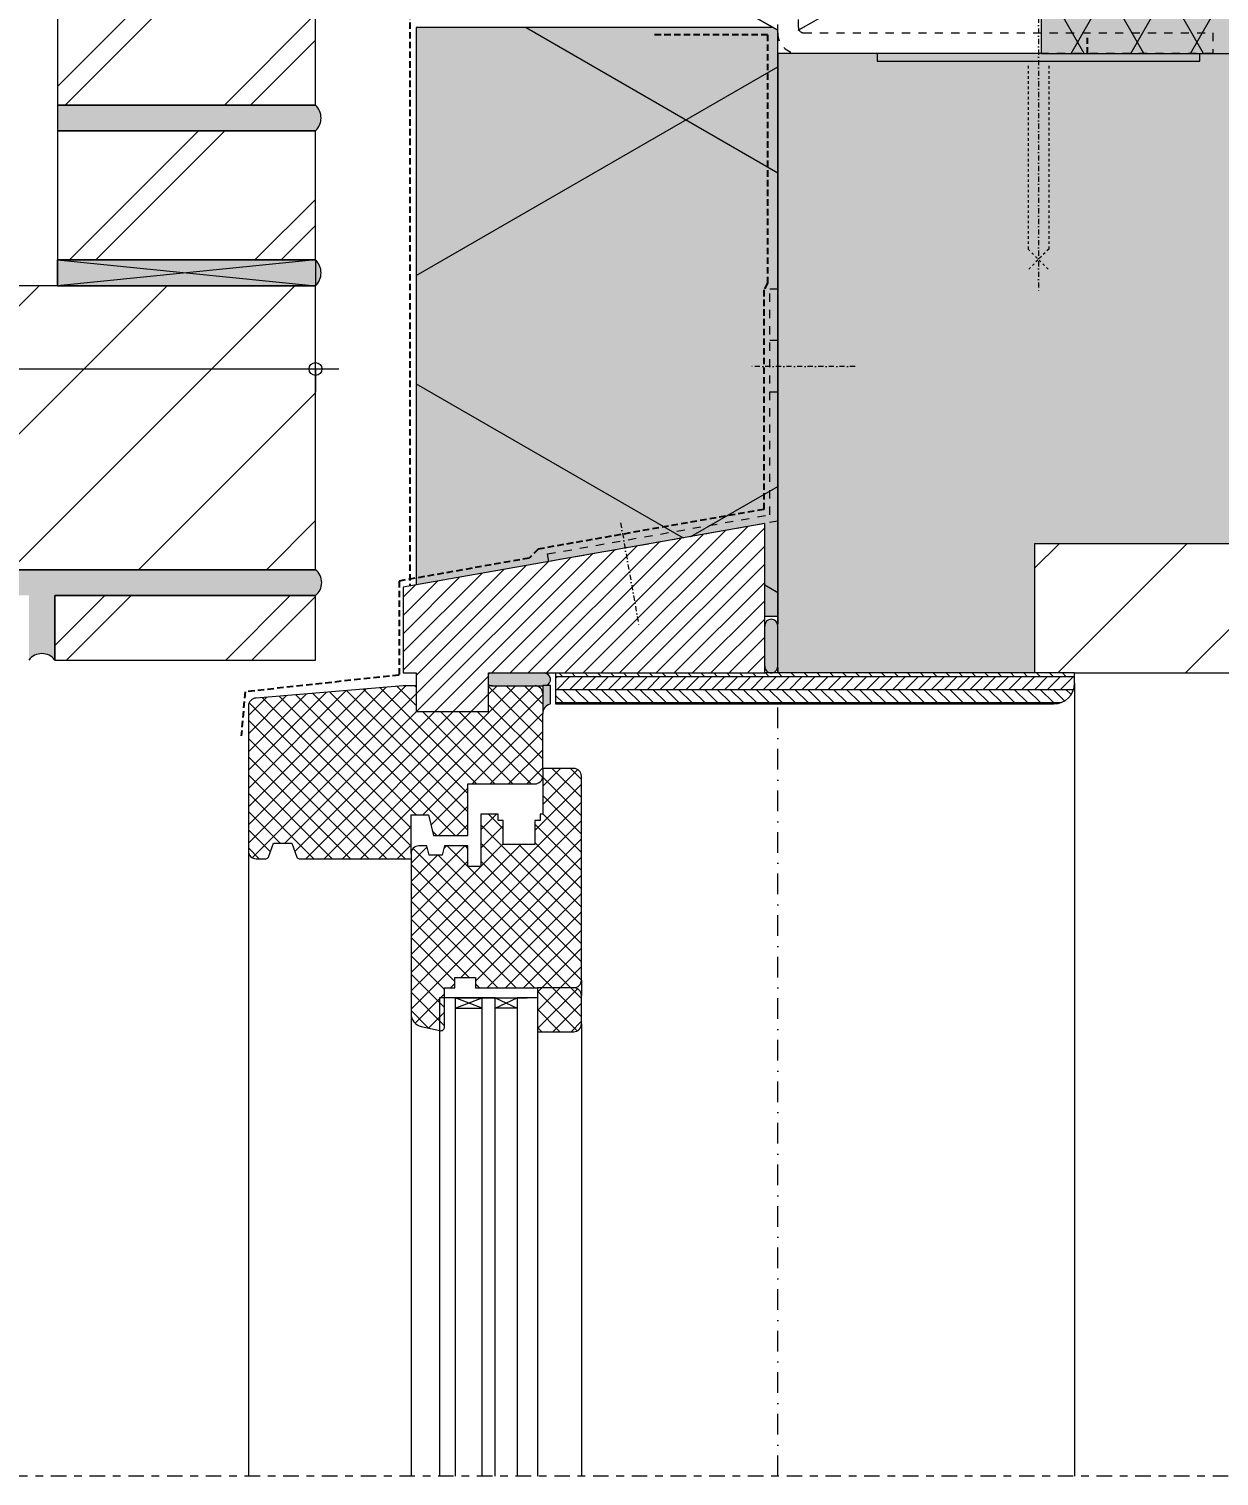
# Model space of a CAD drawing. Header units: millimetres. Extents: x -435 to 27166, y -19117 to 26500.
# Drawn here: x 7630 to 8091, y 7965 to 8526 of the extents above; entities that cross this region are included whole.
import ezdxf

# ---------------------------------------------------------------- set-up
doc = ezdxf.new("R2010")
doc.units = ezdxf.units.MM
for name, pattern in [('Dash', [6.35, 3.175, -3.175]), ('MV_center', [15, 6, -3, 3, -3]), ('MV_hidden', [3.75, 2.5, -1.25]), ('MV_stramien', [16, 8, -4, 0, -4]), ('Streep 1_1', [2, 1, -1]), ('Streep-stip _ detail', [4, 2, -1, 0, -1])]:
    doc.linetypes.add(name, pattern=pattern)
for name, color, linetype, lineweight in [('A-ANNO-DIMS', 211, 'Continuous', 13), ('A-ANNO-DIMS-5', 211, 'Continuous', 13), ('A-DETL', 90, 'Continuous', 13), ('A-DETL-GENF', 92, 'Continuous', 18)]:
    doc.layers.add(name, color=color, linetype=linetype, lineweight=lineweight)
doc.styles.add('Segoe UI_3', font='segoeui.ttf', dxfattribs={"height": 12.5})
doc.dimstyles.new('2_5_mm_4', dxfattribs={"dimscale": 304.8, "dimtxt": 13.092049, "dimasz": 0.016404, "dimexe": 0.029528, "dimexo": 0.0625, "dimgap": 0.014764, "dimtad": 1, "dimdec": 0, "dimzin": 0, "dimdsep": 46, "dimtxsty": 'Segoe UI_3', "dimblk1": 'DOTBLANK', "dimblk2": 'DOTBLANK', "dimsah": 1, "dimcen": 0.09, "dimdle": 0.029528, "dimazin": 0, "dimtfac": 1, "dimtdec": 4, "dimtix": 1, "dimtmove": 0, "dimatfit": 3, "dimfxl": 0.029528, "dimfxlon": 1, "dimtvp": 1, "dimtfill": 1, "dimtolj": 1, "dimtzin": 0, "dimarcsym": 2})
pattern_1 = [(45, (0, 0), (-24.74874, 24.74874), [])]
pattern_2 = [(45, (0, 0), (-35.92102, 35.92102), []), (45, (10.16, 0), (-35.92102, 35.92102), [])]
pattern_3 = [(45, (0, 0), (-3.535534, 3.535534), []), (135, (0, 0), (-3.535534, -3.535534), [])]

# ---------------------------------------------------------------- blocks, each defined once
blk = doc.blocks.new('42 isolatie - Type 1-3765701-Details Appartement')
at = {"layer": 'A-DETL-GENF'}
blk.add_hatch(color=256, dxfattribs=at).paths.add_polyline_path([(0.28, -140.8), (227.29, -140.8), (228.28, -139.08), (228.28, -0.8), (12.36, -0.8), (36.17, -135.8), (0.28, -135.8)])
at = {"layer": 'A-DETL-GENF', "lineweight": 13}
h = blk.add_hatch(dxfattribs=at)
h.set_pattern_fill('FP_80', color=256, style=0, pattern_type=2)
h.set_pattern_definition([(300, (-857.8, -704), (-121.936, -70.4), []), (240, (-857.8, -704), (-121.936, 70.4), [])])
h.paths.add_polyline_path([(0.28, -140.8), (227.29, -140.8), (228.28, -139.08), (228.28, -0.8), (12.36, -0.8), (36.17, -135.8), (0.28, -135.8)])
at = {"layer": 'A-DETL-GENF'}
for p, q in [((228.28, -0.8), (12.36, -0.8)), ((228.28, -0.8), (12.36, -0.8)), ((228.28, -139.08), (228.28, -0.8)), ((0.28, -135.8), (0.28, -140.8)), ((0.28, -135.8), (0.28, -140.8)), ((0.28, -140.8), (218.28, -140.8)), ((218.28, -140.8), (227.29, -140.8)), ((218.28, -140.8), (227.29, -140.8))]:
    blk.add_line(p, q, dxfattribs=at)
blk = doc.blocks.new('42 isolatie - Type 1-V103-Details Appartement')
at = {"layer": 'A-DETL-GENF'}
blk.add_hatch(color=256, dxfattribs=at).paths.add_polyline_path([(40.79, -0.8), (40.79, -20.8), (423.39, -20.8), (423.39, -0.8), (298.31, -0.8)])
at = {"layer": 'A-DETL-GENF', "lineweight": 13}
h = blk.add_hatch(dxfattribs=at)
h.set_pattern_fill('FP_79', color=256, style=0, pattern_type=2)
h.set_pattern_definition([(300, (-2355.522, -120.812), (-17.32051, -10), []), (240, (-2355.522, -120.812), (-17.32051, 10), [])])
h.paths.add_polyline_path([(40.79, -0.8), (40.79, -20.8), (423.39, -20.8), (423.39, -0.8), (298.31, -0.8)])
at = {"layer": 'A-DETL-GENF'}
for p, q in [((423.39, -0.8), (40.79, -0.8)), ((423.39, -0.8), (40.79, -0.8)), ((423.39, -10.8), (423.39, -0.8)), ((423.39, -10.8), (423.39, -0.8)), ((423.39, -20.8), (423.39, -10.8)), ((423.39, -20.8), (423.39, -10.8)), ((40.79, -20.8), (413.39, -20.8)), ((40.79, -20.8), (413.39, -20.8)), ((413.39, -20.8), (423.39, -20.8))]:
    blk.add_line(p, q, dxfattribs=at)
blk = doc.blocks.new('20 HSB_vloeranker - 25x170 6x60-3186712-Details Appartement')
at = {"layer": 'A-DETL-GENF'}
for p, q in [((-16, 33.01), (-24, 16.61)), ((-16, 33.01), (-24, 16.61)), ((-8, 33.01), (-16, 33.01)), ((-16, 33.01), (-12, 33.01)), ((-8, 33.01), (-12, 33.01)), ((0, 16.61), (-8, 33.01)), ((-8, 33.01), (0, 16.61)), ((-24, 16.61), (-16, 12.01)), ((-16, 12.01), (-24, 16.61)), ((-8, 12.01), (0, 16.61)), ((-7.77, 12.14), (0, 16.61)), ((22.5, 3), (22.5, 0)), ((22.5, 0), (147.5, 0)), ((147.5, 0), (147.5, 3))]:
    blk.add_line(p, q, dxfattribs=at)
at = {"layer": 'A-DETL-GENF', "linetype": 'Streep-stip _ detail', "lineweight": 13}
blk.add_line((85, 33.21), (85, -88.79), dxfattribs=at)
at = {"layer": 'A-DETL-GENF', "linetype": 'Dash'}
for p, q in [((-16, 11), (-16, 28)), ((-16, 28), (-7.96, 28)), ((-7.96, 13), (-7.96, 28)), ((-5.96, 11), (152.5, 11)), ((152.5, 11), (152.5, 3)), ((152.5, 3), (-8, 3))]:
    blk.add_line(p, q, dxfattribs=at)
at = {"layer": 'A-DETL-GENF', "linetype": 'Streep 1_1', "lineweight": 13}
for p, q in [((81, -1.79), (81, -72.79)), ((89, -1.79), (89, -72.79)), ((89, -72.79), (81, -80.79)), ((81, -72.79), (89, -80.79))]:
    blk.add_line(p, q, dxfattribs=at)
at = {"layer": 'A-DETL-GENF', "linetype": 'Dash'}
for centre, radius in [((-5.96, 13), 2), ((-8, 11), 8)]:
    blk.add_arc(centre, radius, 180, 270, dxfattribs=at)
blk = doc.blocks.new('31 driedubbel_glas - HR___-V90-Details Appartement')
at = {"layer": 'A-DETL-GENF', "lineweight": 13}
for p, q in [((265, 0), (79.76, 0)), ((265, -21.5), (265, 0)), ((265, -6), (79.76, -6)), ((261, -6), (261, -16.5)), ((261, -16.5), (265, -6)), ((261, -6), (265, -16.5)), ((79.76, -16.5), (265, -16.5)), ((79.76, -21.5), (265, -21.5)), ((265, -21.5), (261, -30)), ((261, -21.5), (265, -30)), ((261, -30), (261, -21.5)), ((265, -21.5), (265, -30)), ((265, -30), (79.76, -30)), ((265, -30), (261, -30)), ((265, -37.93), (265, -30)), ((79.76, -38), (251.92, -38))]:
    blk.add_line(p, q, dxfattribs=at)
blk = doc.blocks.new('30_L-anker schuin - 90x90-4466865-Details Appartement')
at = {"layer": 'A-DETL-GENF', "linetype": 'Streep-stip _ detail', "lineweight": 13}
for p, q in [((60.82, 0.57), (53.88, 39.96)), ((-30, -60), (10, -60))]:
    blk.add_line(p, q, dxfattribs=at)
at = {"layer": 'A-DETL-GENF', "linetype": 'Dash'}
for p, q in [((0, 0), (88.63, 15.63)), ((89.15, 12.67), (3, -2.52)), ((88.63, 15.63), (89.15, 12.67)), ((0, -90), (0, 0)), ((3, -2.52), (3, -90)), ((3, -90), (0, -90))]:
    blk.add_line(p, q, dxfattribs=at)
at = {"layer": 'A-DETL-GENF'}
for p, q in [((0, -50), (3, -50)), ((0, -70), (3, -70))]:
    blk.add_line(p, q, dxfattribs=at)
blk = doc.blocks.new('33 sparing - Type 1-4933715-Details Appartement')
at = {"layer": 'A-DETL-GENF'}
for p, q in [((0, 10), (100, 10)), ((0, 0), (0, 10)), ((0, 10), (100, 0)), ((100, 10), (0, 0)), ((100, 10), (100, 0)), ((100, 0), (0, 0))]:
    blk.add_line(p, q, dxfattribs=at)
blk = doc.blocks.new('NLRS_00_DI_maskeer - Type 1-4234980-Details Appartement')
at = {"layer": 'A-DETL-GENF', "linetype": 'MV_center'}
blk.add_line((-100, 0), (829.5, 0), dxfattribs=at)
blk = doc.blocks.new('DIMBLOCK448-Details Appartement')
at = {"layer": 'A-ANNO-DIMS-5'}
for p, q in [((7345.46, 8394.17), (7345.46, 8403.17)), ((7741.46, 8394.17), (7741.46, 8403.17)), ((7345.46, 8394.17), (7750.46, 8394.17)), ((7345.46, 8394.17), (7345.46, 8385.17)), ((7741.46, 8394.17), (7741.46, 8385.17))]:
    blk.add_line(p, q, dxfattribs=at)
for centre in [(7345.46, 8394.17), (7741.46, 8394.17)]:
    blk.add_circle(centre, 2.5, dxfattribs=at)
at = {"layer": 'A-ANNO-DIMS-5', "color": 0, "insert": (7529.18, 8414.98), "char_height": 12.5, "width": 34.2774, "attachment_point": 1, "line_spacing_factor": 1.142579, "style": 'Segoe UI_3', "bg_fill": 3, "box_fill_scale": 1.25, "bg_fill_color": 9, "bg_fill_true_color": 13158600, "bg_fill_transparency": 0}
blk.add_mtext('396', dxfattribs=at)
blk = doc.blocks.new('_DotBlank')
at = {"color": 0, "linetype": 'ByBlock', "lineweight": -2}
blk.add_line((-0.5, 0), (-1, 0), dxfattribs=at)
blk.add_circle((0, 0), 0.5, dxfattribs=at)

msp = doc.modelspace()

# ---------------------------------------------------------------- hatches: boundary and pattern name
at = {"layer": 'A-DETL-GENF', "lineweight": 13}
h = msp.add_hatch(dxfattribs=at)
h.set_pattern_fill('FP_10', color=57, style=0, pattern_type=2)
h.set_pattern_definition(pattern_2)
h.paths.add_polyline_path([(7673.15, 8436.41), (7741.46, 8436.41), (7741.46, 8486.41), (7641.46, 8486.41), (7641.46, 8436.41)])
h.paths.add_polyline_path([(7741.46, 8496.41), (7741.46, 8546.41), (7641.46, 8546.41), (7641.46, 8496.41), (7673.15, 8496.41)])
h.paths.add_polyline_path([(7741.46, 8556.41), (7741.46, 8606.41), (7641.46, 8606.41), (7641.46, 8556.41), (7673.15, 8556.41)])
at = {"layer": 'A-DETL-GENF'}
for color, points in [(9, [(8019.96, 8276.41), (8019.96, 8326.41), (8405.06, 8326.41), (8405.06, 8516.41), (7920.46, 8516.41), (7920.46, 8276.41)]), (9, [(7741.46, 8486.41), (7742.48, 8487.64), (7743.18, 8489.06), (7743.55, 8490.61), (7743.55, 8492.2), (7743.18, 8493.75), (7742.48, 8495.18), (7741.46, 8496.41), (7641.46, 8496.41), (7641.46, 8486.41), (7673.15, 8486.41)]), (9, [(7741.46, 8426.41), (7742.48, 8427.64), (7743.18, 8429.06), (7743.55, 8430.61), (7743.55, 8432.2), (7743.18, 8433.75), (7742.48, 8435.18), (7741.46, 8436.41), (7641.46, 8436.41), (7641.46, 8426.41), (7673.15, 8426.41)]), (9, [(7630.46, 8281.41), (7631.46, 8282.46), (7632.67, 8283.25), (7634.03, 8283.74), (7635.46, 8283.91), (7636.9, 8283.74), (7638.26, 8283.25), (7639.47, 8282.46), (7640.46, 8281.41), (7640.46, 8306.41), (7741.46, 8306.41), (7742.59, 8307.59), (7743.39, 8309.01), (7743.8, 8310.59), (7743.8, 8312.22), (7743.39, 8313.8), (7742.59, 8315.23), (7741.46, 8316.41), (7310.46, 8316.41), (7311.51, 8315.41), (7312.3, 8314.2), (7312.8, 8312.84), (7312.96, 8311.41), (7312.8, 8309.97), (7312.3, 8308.61), (7311.51, 8307.4), (7310.46, 8306.41), (7410.46, 8306.41), (7410.46, 8281.41), (7411.46, 8282.46), (7412.67, 8283.25), (7414.03, 8283.74), (7415.46, 8283.91), (7416.9, 8283.74), (7418.26, 8283.25), (7419.47, 8282.46), (7420.46, 8281.41), (7420.46, 8306.41), (7630.46, 8306.41)]), (7, [(7917.96, 8276.41), (7918.54, 8276.48), (7919.08, 8276.67), (7919.56, 8276.99), (7919.96, 8277.4), (7920.25, 8277.9), (7920.42, 8278.45), (7920.46, 8279.02), (7920.42, 8295.14), (7920.25, 8295.69), (7919.96, 8296.18), (7919.56, 8296.6), (7919.08, 8296.91), (7918.54, 8297.11), (7917.96, 8297.17), (7917.39, 8297.11), (7916.85, 8296.91), (7916.37, 8296.6), (7915.97, 8296.18), (7915.68, 8295.69), (7915.51, 8295.14), (7915.46, 8294.56), (7915.51, 8278.45), (7915.68, 8277.9), (7915.97, 8277.4), (7916.37, 8276.99), (7916.85, 8276.67), (7917.39, 8276.48)]), (7, [(7809.96, 8271.41), (7829.46, 8271.41), (7829.46, 8271.54), (7830.71, 8271.54), (7831.21, 8271.74), (7831.73, 8272.14), (7832.13, 8272.66), (7832.38, 8273.26), (7832.46, 8273.91), (7832.38, 8274.56), (7832.13, 8275.16), (7831.73, 8275.68), (7831.21, 8276.07), (7830.61, 8276.32), (7829.56, 8276.41), (7809.96, 8276.41), (7809.32, 8276.32), (7808.71, 8276.07), (7808.51, 8275.87), (7808.51, 8271.9), (7808.71, 8271.74), (7809.32, 8271.49)]), (1, [(7829.46, 8260.54), (7829.56, 8261.41), (7829.84, 8262.24), (7830.3, 8262.98), (7830.91, 8263.61), (7831.64, 8264.1), (7832.46, 8264.41), (7832.46, 8271.54), (7829.46, 8271.54)])]:
    msp.add_hatch(color=color, dxfattribs=at).paths.add_polyline_path(points)
at = {"layer": 'A-DETL-GENF', "lineweight": 13}
h = msp.add_hatch(dxfattribs=at)
h.set_pattern_fill('FP_78', color=250, style=0, pattern_type=2)
h.set_pattern_definition(pattern_1)
h.paths.add_polyline_path([(7345.46, 8316.41), (7741.46, 8316.41), (7741.46, 8426.41), (7345.46, 8426.41)])
h = msp.add_hatch(dxfattribs=at)
h.set_pattern_fill('FP_33', color=250, style=0, pattern_type=2)
h.set_pattern_definition([(45, (0, 0), (-3.535534, 3.535534), [])])
h.paths.add_polyline_path([(7780.46, 8261.41), (7808.51, 8261.41), (7808.51, 8276.41), (7915.46, 8276.41), (7915.46, 8334.3), (7775.42, 8309.6), (7775.42, 8276.41), (7780.46, 8276.41)])
h = msp.add_hatch(dxfattribs=at)
h.set_pattern_fill('FP_78', color=250, style=0, pattern_type=2)
h.set_pattern_definition(pattern_1)
h.paths.add_polyline_path([(8035.46, 8276.41), (8405.06, 8276.41), (8405.06, 8326.41), (8019.96, 8326.41), (8019.96, 8276.41), (8027.46, 8276.41)])
h = msp.add_hatch(dxfattribs=at)
h.set_pattern_fill('FP_10', color=57, style=0, pattern_type=2)
h.set_pattern_definition(pattern_2)
h.paths.add_polyline_path([(7435.95, 8281.41), (7630.46, 8281.41), (7630.46, 8306.41), (7420.46, 8306.41), (7420.46, 8281.41)])
h.paths.add_polyline_path([(7410.46, 8281.41), (7410.46, 8306.41), (7310.46, 8306.41), (7310.46, 8281.41), (7317.35, 8281.41)])
h.paths.add_polyline_path([(7673.15, 8281.41), (7741.46, 8281.41), (7741.46, 8306.41), (7640.46, 8306.41), (7640.46, 8281.41)])
h = msp.add_hatch(dxfattribs=at)
h.set_pattern_fill('FP_11', color=254, style=0, pattern_type=2)
h.set_pattern_definition([(0, (0, 0), (0, 5), [50, 0]), (45, (0, 0), (5.0006592, 0), [7.071, -7.071]), (315, (0, 0), (5.0006592, 0), [7.071, -7.071])])
h.paths.add_polyline_path([(7834.46, 8264.41), (8027.46, 8264.41), (8029.53, 8264.68), (8031.46, 8265.48), (8033.12, 8266.75), (8034.39, 8268.41), (8035.19, 8270.34), (8035.46, 8272.41), (8035.46, 8276.41), (7834.46, 8276.41)])
h = msp.add_hatch(dxfattribs=at)
h.set_pattern_fill('FP_20', color=250, style=0, pattern_type=2)
h.set_pattern_definition(pattern_3)
h.paths.add_polyline_path([(7735.16, 8204.41), (7778.46, 8204.41), (7778.46, 8221.41), (7785.16, 8221.41), (7787.16, 8213.41), (7800.46, 8213.41), (7800.46, 8233.41), (7826.46, 8233.41), (7827.24, 8233.51), (7827.96, 8233.81), (7828.59, 8234.29), (7829.06, 8234.91), (7829.36, 8235.63), (7829.46, 8236.41), (7829.46, 8268.41), (7829.36, 8269.19), (7829.06, 8269.91), (7828.59, 8270.53), (7827.96, 8271.01), (7827.24, 8271.31), (7826.46, 8271.41), (7808.51, 8271.41), (7808.51, 8261.41), (7780.46, 8261.41), (7780.46, 8271.41), (7775.46, 8271.41), (7718.46, 8266.67), (7717.71, 8266.53), (7717.01, 8266.21), (7716.4, 8265.73), (7715.93, 8265.13), (7715.61, 8264.43), (7715.46, 8263.67), (7715.46, 8207.41), (7715.57, 8206.63), (7715.87, 8205.91), (7716.34, 8205.29), (7716.96, 8204.81), (7717.69, 8204.51), (7718.46, 8204.41), (7722.51, 8204.44), (7722.73, 8204.53), (7722.93, 8204.67), (7723.09, 8204.85), (7723.2, 8205.07), (7725.15, 8210.41), (7732.28, 8210.41), (7734.34, 8204.85), (7734.5, 8204.67), (7734.7, 8204.53), (7734.92, 8204.44)])
h = msp.add_hatch(dxfattribs=at)
h.set_pattern_fill('FP_20', color=250, style=0, pattern_type=2)
h.set_pattern_definition(pattern_3)
h.paths.add_polyline_path([(7790.02, 8137.78), (7790.4, 8137.84), (7790.75, 8138), (7791.04, 8138.24), (7791.27, 8138.54), (7791.42, 8138.9), (7791.46, 8139.28), (7791.46, 8154.41), (7795.46, 8154.41), (7795.46, 8158.41), (7803.46, 8158.41), (7803.46, 8154.41), (7841.46, 8154.41), (7842.24, 8154.51), (7842.96, 8154.81), (7843.59, 8155.29), (7844.06, 8155.91), (7844.36, 8156.63), (7844.46, 8157.41), (7844.46, 8236.41), (7844.36, 8237.18), (7844.06, 8237.91), (7843.59, 8238.53), (7842.96, 8239.01), (7842.24, 8239.31), (7841.46, 8239.41), (7829.46, 8239.41), (7829.46, 8221.7), (7828.46, 8221.7), (7828.46, 8219.2), (7826.46, 8219.2), (7826.46, 8209.9), (7814.16, 8209.9), (7814.16, 8219.2), (7812.16, 8219.2), (7812.16, 8221.7), (7805.46, 8221.7), (7805.46, 8201.41), (7800.46, 8201.41), (7800.46, 8209.41), (7791.46, 8209.41), (7790.53, 8205.84), (7785.53, 8205.84), (7784.6, 8209.41), (7781.46, 8209.41), (7780.69, 8209.31), (7779.96, 8209.01), (7779.34, 8208.53), (7778.87, 8207.91), (7778.57, 8207.18), (7778.46, 8206.41), (7778.46, 8144.3), (7778.59, 8143.19), (7778.96, 8142.12), (7779.56, 8141.17), (7780.36, 8140.38), (7781.32, 8139.79), (7782.38, 8139.42), (7789.64, 8137.81)])
h = msp.add_hatch(dxfattribs=at)
h.set_pattern_fill('FP_20', color=250, style=0, pattern_type=2)
h.set_pattern_definition(pattern_3)
h.paths.add_polyline_path([(7827.46, 8137.41), (7841.46, 8137.41), (7842.24, 8137.51), (7842.96, 8137.81), (7843.59, 8138.29), (7844.06, 8138.91), (7844.36, 8139.63), (7844.46, 8140.41), (7844.46, 8151.41), (7844.36, 8152.18), (7844.06, 8152.91), (7843.59, 8153.53), (7842.96, 8154.01), (7842.24, 8154.31), (7841.46, 8154.41), (7827.46, 8154.41)])

# ---------------------------------------------------------------- linework, layer by layer
at = {"layer": 'A-DETL', "linetype": 'MV_hidden', "lineweight": 25}
for p, q in [((7777.96, 8618.41), (7777.96, 8310.05)), ((7916.56, 8523.66), (7871.56, 8523.66)), ((7916.56, 8523.66), (7916.56, 8427.41)), ((8040.46, 8516.41), (8040.46, 8522.41)), ((7916.56, 8427.41), (7915.05, 8424.79)), ((7915.05, 8424.79), (7915.05, 8339.79)), ((7915.05, 8339.79), (7827.75, 8324.39)), ((7824.24, 8320.89), (7773.81, 8311.99)), ((7824.24, 8320.89), (7773.81, 8311.99)), ((7827.75, 8324.39), (7824.24, 8320.89)), ((7827.75, 8324.39), (7824.24, 8320.89)), ((7773.81, 8311.99), (7773.81, 8275.6)), ((7773.81, 8311.99), (7773.81, 8275.6)), ((7773.81, 8275.6), (7714.17, 8269.09)), ((7714.17, 8269.09), (7712.67, 8251.98))]:
    msp.add_line(p, q, dxfattribs=at)
at = {"layer": 'A-DETL', "lineweight": 18}
for p, q in [((7641.46, 8546.41), (7641.46, 8496.41)), ((7741.46, 8496.41), (7741.46, 8546.41)), ((8022.46, 8516.41), (7920.46, 8516.41)), ((7920.46, 8516.41), (7920.46, 8295.14)), ((7641.46, 8496.41), (7741.46, 8496.41)), ((7641.46, 8496.41), (7641.46, 8486.41)), ((7741.46, 8496.41), (7641.46, 8496.41)), ((7741.46, 8486.41), (7641.46, 8486.41)), ((7641.46, 8486.41), (7641.46, 8436.41)), ((7641.46, 8486.41), (7741.46, 8486.41)), ((7741.46, 8436.41), (7741.46, 8486.41)), ((7641.46, 8436.41), (7741.46, 8436.41)), ((7641.46, 8436.41), (7641.46, 8426.41)), ((7741.46, 8436.41), (7641.46, 8436.41)), ((7741.46, 8426.41), (7345.46, 8426.41)), ((7641.46, 8426.41), (7741.46, 8426.41)), ((7741.46, 8316.41), (7741.46, 8426.41)), ((7915.46, 8334.3), (7775.42, 8309.6)), ((7915.46, 8276.41), (7915.46, 8334.3)), ((8019.96, 8326.41), (8019.96, 8276.41)), ((8405.06, 8326.41), (8019.96, 8326.41)), ((7741.46, 8316.41), (7310.46, 8316.41)), ((7345.46, 8316.41), (7741.46, 8316.41)), ((7775.42, 8309.6), (7775.42, 8276.41)), ((7640.46, 8306.41), (7640.46, 8281.41)), ((7741.46, 8306.41), (7640.46, 8306.41)), ((7640.46, 8281.41), (7640.46, 8306.41)), ((7640.46, 8306.41), (7741.46, 8306.41)), ((7741.46, 8281.41), (7741.46, 8306.41)), ((7640.46, 8281.41), (7741.46, 8281.41)), ((7775.42, 8276.41), (7780.46, 8276.41)), ((7780.46, 8276.41), (7780.46, 8261.41)), ((7808.51, 8261.41), (7808.51, 8276.41)), ((7808.51, 8276.41), (7915.46, 8276.41)), ((7920.46, 8278.45), (7920.46, 8276.41)), ((8035.46, 8276.41), (8405.06, 8276.41)), ((7775.46, 8271.41), (7718.46, 8266.67)), ((7780.46, 8271.41), (7775.46, 8271.41)), ((7809.96, 8271.41), (7808.51, 8271.41)), ((7809.96, 8271.41), (7829.49, 8271.41)), ((7832.46, 8271.54), (7829.46, 8271.54)), ((7829.46, 8271.54), (7829.46, 8260.54)), ((7832.46, 8264.41), (7832.46, 8271.54)), ((7715.46, 8263.67), (7715.46, 8207.41)), ((7780.46, 8261.41), (7808.51, 8261.41)), ((7829.46, 8239.41), (7829.46, 8260.54)), ((7829.46, 8239.41), (7829.46, 8221.7)), ((7841.46, 8239.41), (7829.46, 8239.41)), ((7844.46, 8157.41), (7844.46, 8236.41)), ((7800.46, 8213.41), (7800.46, 8233.41)), ((7800.46, 8233.41), (7826.46, 8233.41)), ((7778.46, 8206.41), (7778.46, 8221.41)), ((7778.46, 8221.41), (7785.16, 8221.41)), ((7785.16, 8221.41), (7787.16, 8213.41)), ((7812.16, 8221.7), (7805.46, 8221.7)), ((7805.46, 8221.7), (7805.46, 8201.41)), ((7812.16, 8219.2), (7812.16, 8221.7)), ((7829.46, 8221.7), (7828.46, 8221.7)), ((7828.46, 8221.7), (7828.46, 8219.2)), ((7814.16, 8219.2), (7812.16, 8219.2)), ((7814.16, 8209.9), (7814.16, 8219.2)), ((7828.46, 8219.2), (7826.46, 8219.2)), ((7826.46, 8219.2), (7826.46, 8209.9)), ((7723.2, 8205.07), (7725.15, 8210.41)), ((7725.15, 8210.41), (7732.28, 8210.41)), ((7732.28, 8210.41), (7734.22, 8205.07)), ((7784.6, 8209.41), (7781.46, 8209.41)), ((7785.53, 8205.84), (7784.6, 8209.41)), ((7787.16, 8213.41), (7800.46, 8213.41)), ((7791.46, 8209.41), (7790.53, 8205.84)), ((7800.46, 8209.41), (7791.46, 8209.41)), ((7800.46, 8201.41), (7800.46, 8209.41)), ((7826.46, 8209.9), (7814.16, 8209.9)), ((7718.46, 8204.41), (7722.26, 8204.41)), ((7735.16, 8204.41), (7778.46, 8204.41)), ((7778.46, 8206.41), (7778.46, 8144.3)), ((7790.53, 8205.84), (7785.53, 8205.84)), ((7805.46, 8201.41), (7800.46, 8201.41)), ((7795.46, 8154.41), (7795.46, 8158.41)), ((7795.46, 8158.41), (7803.46, 8158.41)), ((7803.46, 8158.41), (7803.46, 8154.41)), ((7791.46, 8139.28), (7791.46, 8154.41)), ((7791.46, 8154.41), (7795.46, 8154.41)), ((7803.46, 8154.41), (7827.46, 8154.41)), ((7827.46, 8154.41), (7827.46, 8137.41)), ((7841.46, 8154.41), (7827.46, 8154.41)), ((7844.46, 8140.41), (7844.46, 8151.41)), ((7782.38, 8139.42), (7789.64, 8137.81)), ((7827.46, 8137.41), (7841.46, 8137.41))]:
    msp.add_line(p, q, dxfattribs=at)
at = {"layer": 'A-DETL', "linetype": 'MV_stramien', "lineweight": 18}
for p, q in [((7920.46, 8295.14), (7920.46, 8525.42)), ((7920.46, 8276.41), (7920.46, 8278.45)), ((7920.46, 7965.25), (7920.46, 8264.41))]:
    msp.add_line(p, q, dxfattribs=at)
at = {"layer": 'A-DETL'}
for p, q in [((7920.46, 8279.02), (7920.46, 8294.56)), ((7834.46, 8276.41), (7834.46, 8264.41)), ((8035.46, 8276.41), (7915.46, 8276.41)), ((8035.46, 8272.41), (8035.46, 8276.41)), ((8035.46, 8272.41), (8035.46, 7965.25)), ((7834.46, 8264.41), (8027.46, 8264.41)), ((7715.46, 8207.41), (7715.46, 7965.25)), ((7844.46, 8157.41), (7844.46, 8151.41)), ((7795.46, 8150.49), (7823.46, 8150.49)), ((7778.46, 8144.3), (7778.46, 7965.25)), ((7844.46, 8140.41), (7844.46, 7965.25))]:
    msp.add_line(p, q, dxfattribs=at)
at = {"layer": 'A-DETL', "lineweight": 18}
for centre, radius, start, end in [((7736.66, 8491.41), 6.94, 313.8854, 46.1146), ((7736.66, 8431.41), 6.94, 313.8854, 46.1146), ((7737.43, 8311.41), 6.43, 308.9309, 51.0691), ((7635.46, 8277.66), 6.25, 36.8699, 143.1301), ((7809.96, 8273.91), 2.5, 90, 125.8769), ((7829.96, 8273.91), 2.5, 287.5065, 90), ((7809.96, 8273.91), 2.5, 234.1231, 270), ((7826.46, 8268.41), 3, 0, 89.9399), ((7718.69, 8263.45), 3.23, 93.9568, 176.0432), ((7833.46, 8260.54), 4, 104.4775, 180), ((7826.46, 8236.41), 3, 270, 360), ((7841.46, 8236.41), 3, 0, 90), ((7781.46, 8206.41), 3, 90, 180), ((7718.46, 8207.41), 3, 180, 270), ((7722.26, 8205.41), 1, 270, 340), ((7735.16, 8205.41), 1, 200, 270), ((7841.46, 8157.41), 3, 270, 360), ((7841.46, 8151.41), 3, 0, 90), ((7783.46, 8144.3), 5, 180, 257.5), ((7789.96, 8139.28), 1.5, 257.5, 360), ((7841.46, 8140.41), 3, 270, 360)]:
    msp.add_arc(centre, radius, start, end, dxfattribs=at)
at = {"layer": 'A-DETL'}
for centre, radius, start, end in [((7917.97, 8294.67), 2.51, 90.0974, 182.442), ((7917.96, 8294.67), 2.51, 357.558, 89.9026), ((7917.97, 8278.91), 2.51, 177.558, 269.9026), ((7917.96, 8278.91), 2.51, 270.0974, 2.442), ((8027.46, 8272.41), 8, 270, 0)]:
    msp.add_arc(centre, radius, start, end, dxfattribs=at)

# ---------------------------------------------------------------- block references
at = {"layer": 'A-DETL-GENF', "linetype": 'Dash'}
msp.add_blockref('20 HSB_vloeranker - 25x170 6x60-3186712-Details Appartement', (7936.46, 8513.41), dxfattribs=at)
at = {"layer": 'A-DETL-GENF'}
for name, p, rotation in [('42 isolatie - Type 1-V103-Details Appartement', (8445.85, 8515.61), 180), ('42 isolatie - Type 1-3765701-Details Appartement', (7779.66, 8298.13), 89.99999999999513)]:
    msp.add_blockref(name, p, dxfattribs=dict(at, rotation=rotation))
msp.add_blockref('33 sparing - Type 1-4933715-Details Appartement', (7641.46, 8426.41), dxfattribs=at)
at = {"layer": 'A-DETL-GENF', "linetype": 'Dash', "rotation": 180}
msp.add_blockref('30_L-anker schuin - 90x90-4466865-Details Appartement', (7920.46, 8335.18), dxfattribs=at)
at = {"layer": 'A-DETL-GENF', "lineweight": 13, "rotation": 89.99999999999991}
msp.add_blockref('31 driedubbel_glas - HR___-V90-Details Appartement', (7789.54, 7885.49), dxfattribs=at)
at = {"layer": 'A-DETL-GENF', "linetype": 'MV_center', "rotation": 180}
msp.add_blockref('NLRS_00_DI_maskeer - Type 1-4234980-Details Appartement', (8039.96, 7965.25), dxfattribs=at)

# ---------------------------------------------------------------- next in the draw order: dimensions: what is measured, and where the dimension line sits
at = {"layer": 'A-ANNO-DIMS'}
dim = msp.add_linear_dim(base=(7741.46, 8394.17), p1=(7345.46, 8403.17), p2=(7741.46, 8403.17), dimstyle='2_5_mm_4', override={"dimpost": '<>', "dimfxl": 395.999989}, dxfattribs=at)
dim.commit()
dim.dimension.update_dxf_attribs({"geometry": 'DIMBLOCK448-Details Appartement', "text_midpoint": (7543.46, 8405.13)})

doc.saveas('drawing.dxf')
